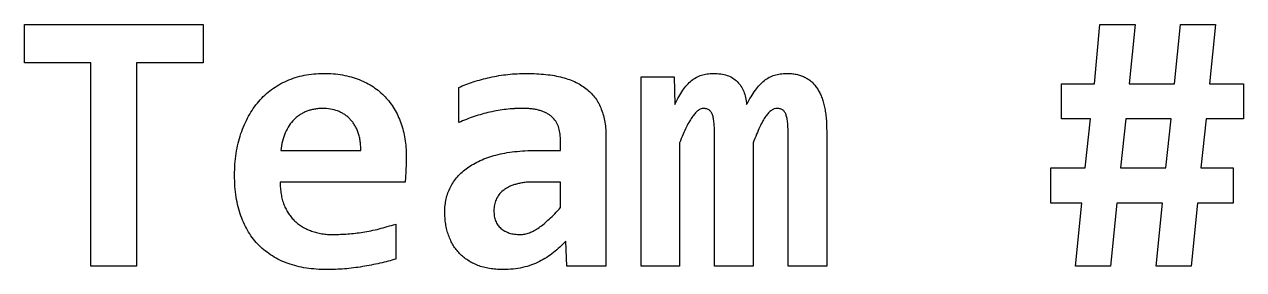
# Model space of a CAD drawing. Extents: x 0 to 260, y 0 to 99.
# Drawn here: x 160.17 to 176.18, y 15.95 to 19.17 of the extents above; entities that cross this region are included whole.
import ezdxf

# ---------------------------------------------------------------- set-up
doc = ezdxf.new("R2010")
doc.units = 0
doc.layers.get('0').update_dxf_attribs({"linetype": 'CONTINUOUS'})

msp = doc.modelspace()

# ---------------------------------------------------------------- linework, layer by layer
at = {"color": 7}
for points in [[(160.168222, 19.170751), (162.51496, 19.170751), (162.51496, 18.664603), (161.640687, 18.664603), (161.640687, 15.995751), (161.042496, 15.995751), (161.042496, 18.664603), (160.168222, 18.664603)], [(176.043222, 16.824029), (175.57373, 16.824029), (175.491047, 15.995751), (175.030903, 15.995751), (175.116461, 16.824029), (174.515396, 16.824029), (174.432714, 15.995751), (173.972569, 15.995751), (174.058128, 16.824029), (173.650468, 16.824029), (173.650468, 17.284166), (174.101985, 17.284166), (174.172443, 17.928373), (173.788512, 17.928373), (173.788512, 18.38851), (174.221336, 18.38851), (174.29467, 19.170751), (174.754815, 19.170751), (174.677165, 18.38851), (175.274637, 18.38851), (175.353004, 19.170751), (175.813149, 19.170751), (175.734782, 18.38851), (176.181266, 18.38851), (176.181266, 17.928373), (175.690924, 17.928373), (175.620463, 17.284166), (176.043222, 17.284166)], [(174.56213, 17.284166), (175.160318, 17.284166), (175.230777, 17.928373), (174.632591, 17.928373)], [(166.339904, 16.652235)]]:
    msp.add_lwpolyline(points, close=True, dxfattribs=at)
for points in [[(168.772933, 15.995751), (168.266771, 15.995751), (168.266771, 18.480532), (168.701035, 18.480532), (168.710375, 18.118899)], [(165.874017, 17.882336), (165.874017, 18.342499)], [(166.603791, 18.064131), (166.603781, 18.063496)], [(170.705436, 17.776476), (170.705486, 15.995645), (170.199328, 15.995645), (170.199328, 17.693158)], [(166.889213, 17.5143), (167.208449, 17.514274), (167.208449, 17.660218)], [(167.806645, 17.68747), (167.806637, 15.995671), (167.293287, 15.995671), (167.27892, 16.322802)], [(169.739183, 17.612804), (169.739183, 15.995724), (169.233025, 15.995724), (169.233025, 17.693238)], [(163.537347, 17.514115), (164.585613, 17.514247)], [(168.77288, 17.612884), (168.772933, 15.995751)], [(165.168654, 17.100201), (163.527274, 17.100201)], [(167.208438, 16.763677), (167.208438, 17.100148), (166.861892, 17.100148)], [(165.045752, 16.54791), (165.045752, 16.08772)], [(164.001799, 15.954555), (164.001805, 15.954767)]]:
    msp.add_lwpolyline(points, dxfattribs=at)
for points in [[(163.510743, 18.377715), (163.54439, 18.397294), (163.579344, 18.414545), (163.614994, 18.430208)], [(163.614994, 18.430208), (163.651414, 18.446348), (163.688559, 18.460582), (163.726437, 18.472621)], [(163.726437, 18.472621), (163.7651, 18.484792), (163.804529, 18.494846), (163.844348, 18.502836)], [(163.844348, 18.502836), (163.885232, 18.511038), (163.926528, 18.517124), (163.968012, 18.520828)], [(163.968012, 18.520828), (164.011255, 18.524532), (164.0547, 18.525591), (164.09815, 18.526649)], [(164.09815, 18.526649), (164.140856, 18.526596), (164.183555, 18.524003), (164.226132, 18.521622)], [(164.226132, 18.521622), (164.2666, 18.518711), (164.306951, 18.513684), (164.346922, 18.506541)], [(164.346922, 18.506541), (164.384945, 18.499661), (164.422619, 18.491195), (164.459801, 18.480611)], [(164.459801, 18.480611), (164.495348, 18.470557), (164.530442, 18.458916), (164.564769, 18.445395)], [(164.564769, 18.445395), (164.598088, 18.432166), (164.630685, 18.417244), (164.662551, 18.400813)], [(165.966047, 18.380599), (165.998499, 18.393034), (166.031434, 18.404411), (166.064546, 18.415101)], [(166.064546, 18.415101), (166.099551, 18.426478), (166.134751, 18.437061), (166.170237, 18.446745)], [(166.170237, 18.446745), (166.207369, 18.456799), (166.244807, 18.465795), (166.282396, 18.474076)], [(166.282396, 18.474076), (166.321288, 18.482543), (166.360337, 18.49048), (166.399591, 18.497095)], [(166.399591, 18.497095), (166.439191, 18.503709), (166.479, 18.509266), (166.518939, 18.513499)], [(166.518939, 18.513499), (166.559338, 18.517732), (166.59987, 18.520907), (166.640446, 18.522759)], [(166.640446, 18.522759), (166.681639, 18.525405), (166.722875, 18.525405), (166.76411, 18.526464)], [(166.76411, 18.526464), (166.808221, 18.526517), (166.852333, 18.523818), (166.896402, 18.522759)], [(166.896402, 18.522759), (166.937222, 18.520114), (166.978007, 18.517997), (167.018629, 18.513499)], [(167.018629, 18.513499), (167.056435, 18.509266), (167.094104, 18.503974), (167.131508, 18.497095)], [(167.131508, 18.497095), (167.166052, 18.490745), (167.200374, 18.483072), (167.234322, 18.474076)], [(167.234322, 18.474076), (167.266123, 18.465609), (167.297595, 18.45582), (167.328509, 18.444602)], [(167.328509, 18.444602), (167.357369, 18.434018), (167.385743, 18.422112), (167.413347, 18.408645)], [(168.872149, 18.376286), (168.890378, 18.396659), (168.909942, 18.415815), (168.931103, 18.433092)], [(168.931103, 18.433092), (168.950629, 18.448967), (168.971537, 18.463387), (168.993656, 18.475505)], [(168.993656, 18.475505), (169.014955, 18.487147), (169.037392, 18.496936), (169.060519, 18.504265)], [(169.060519, 18.504265), (169.084622, 18.511938), (169.109496, 18.517494), (169.134573, 18.520669)], [(169.134573, 18.520669), (169.161965, 18.524373), (169.189612, 18.525432), (169.217255, 18.52649)], [(169.217255, 18.52649), (169.249725, 18.526517), (169.282192, 18.523844), (169.314318, 18.52014)], [(169.314318, 18.52014), (169.343115, 18.516171), (169.37164, 18.509557), (169.399156, 18.500032)], [(169.399156, 18.500032), (169.424239, 18.491301), (169.448467, 18.480188), (169.471054, 18.466245)], [(169.471054, 18.466245), (169.492882, 18.452751), (169.513192, 18.436823), (169.531448, 18.418778)], [(169.531448, 18.418778), (169.549546, 18.400787), (169.565635, 18.381049), (169.579621, 18.359829)], [(169.826948, 18.376233), (169.845786, 18.396606), (169.865749, 18.415736), (169.887342, 18.433039)], [(169.887342, 18.433039), (169.907344, 18.449179), (169.928725, 18.463387), (169.951331, 18.475452)], [(169.951331, 18.475452), (169.973345, 18.487094), (169.996522, 18.496883), (170.020353, 18.504212)], [(170.020353, 18.504212), (170.045197, 18.511885), (170.070783, 18.517441), (170.096564, 18.520616)], [(170.096564, 18.520616), (170.124205, 18.524056), (170.152084, 18.525379), (170.179966, 18.526437)], [(170.179966, 18.526437), (170.201556, 18.526464), (170.223154, 18.526464), (170.244675, 18.523527)], [(170.244675, 18.523527), (170.26518, 18.520881), (170.285622, 18.519029), (170.305786, 18.514796)], [(170.305786, 18.514796), (170.324756, 18.510827), (170.343494, 18.5058), (170.361867, 18.499714)], [(170.361867, 18.499714), (170.379514, 18.493893), (170.39685, 18.487014), (170.413632, 18.478812)], [(170.413632, 18.478812), (170.429984, 18.470875), (170.44584, 18.462143), (170.461085, 18.452222)], [(170.461085, 18.452222), (170.476193, 18.442432), (170.490719, 18.431584), (170.504223, 18.419863)], [(170.504223, 18.419863), (170.517849, 18.407957), (170.530443, 18.394728), (170.542331, 18.381022)], [(163.326686, 18.241851), (163.354679, 18.267781), (163.384399, 18.291778), (163.41512, 18.314453)], [(163.41512, 18.314453), (163.445902, 18.337207), (163.477691, 18.358533), (163.510743, 18.377715)], [(164.662551, 18.400813), (164.693121, 18.384938), (164.723016, 18.367978), (164.751705, 18.349034)], [(164.751705, 18.349034), (164.779714, 18.330513), (164.806572, 18.310299), (164.832228, 18.288656)], [(164.832228, 18.288656), (164.857655, 18.267225), (164.881878, 18.244391), (164.904846, 18.220341)], [(165.874017, 18.342499), (165.904548, 18.355463), (165.935078, 18.368693), (165.966047, 18.380599)], [(167.413347, 18.408645), (167.439779, 18.39568), (167.465489, 18.38134), (167.490278, 18.365491)], [(167.490278, 18.365491), (167.51372, 18.35041), (167.536328, 18.334244), (167.55786, 18.316623)], [(167.55786, 18.316623), (167.578868, 18.299425), (167.59886, 18.280957), (167.617537, 18.261245)], [(167.617537, 18.261245), (167.635925, 18.241931), (167.653057, 18.221187), (167.668583, 18.199412)], [(168.763582, 18.220261), (168.780039, 18.249551), (168.7976, 18.278232), (168.816787, 18.305828)], [(168.816787, 18.305828), (168.833853, 18.330434), (168.852196, 18.354035), (168.872149, 18.376286)], [(169.579621, 18.359829), (169.594093, 18.337869), (169.606315, 18.314427), (169.616289, 18.290085)], [(169.616289, 18.290085), (169.626952, 18.264156), (169.635022, 18.237036), (169.640737, 18.209572)], [(169.711912, 18.220208), (169.729666, 18.249498), (169.748383, 18.278232), (169.768711, 18.305775)], [(169.768711, 18.305775), (169.786808, 18.330381), (169.806186, 18.353902), (169.826948, 18.376233)], [(170.542331, 18.381022), (170.554661, 18.366735), (170.566223, 18.351971), (170.576841, 18.336466)], [(170.576841, 18.336466), (170.5879, 18.320327), (170.597901, 18.303446), (170.607038, 18.286116)], [(170.607038, 18.286116), (170.616563, 18.268125), (170.625161, 18.249604), (170.632914, 18.230765)], [(163.174982, 18.065692), (163.197339, 18.097812), (163.221379, 18.128742), (163.24688, 18.158428)], [(163.24688, 18.158428), (163.271962, 18.187665), (163.298444, 18.215711), (163.326686, 18.241851)], [(164.904846, 18.220341), (164.927759, 18.196264), (164.949404, 18.171208), (164.969555, 18.144855)], [(164.969555, 18.144855), (164.989796, 18.118397), (165.008528, 18.090774), (165.025634, 18.062173)], [(167.668583, 18.199412), (167.684273, 18.177452), (167.698333, 18.154274), (167.711004, 18.130409)], [(167.711004, 18.130409), (167.723995, 18.106067), (167.735504, 18.08072), (167.745513, 18.054897)], [(168.710375, 18.118899), (168.727625, 18.152951), (168.744887, 18.187003), (168.763582, 18.220261)], [(169.640737, 18.209572), (169.646928, 18.179701), (169.650315, 18.149327), (169.653675, 18.118899)], [(169.653675, 18.118899), (169.672672, 18.152872), (169.691688, 18.186897), (169.711912, 18.220208)], [(170.632914, 18.230765), (170.641275, 18.210392), (170.648683, 18.189861), (170.655192, 18.168932)], [(170.655192, 18.168932), (170.662071, 18.146972), (170.667971, 18.124562), (170.673157, 18.102072)], [(170.673157, 18.102072), (170.678766, 18.07773), (170.683555, 18.053336), (170.687524, 18.02873)], [(163.057787, 17.854316), (163.07435, 17.891993), (163.092482, 17.929008), (163.112431, 17.965044)], [(163.112431, 17.965044), (163.131587, 17.999599), (163.152413, 18.033254), (163.174982, 18.065692)], [(163.749442, 17.955281), (163.73624, 17.944698), (163.723487, 17.933321), (163.711337, 17.921494)], [(163.789707, 17.984756), (163.775737, 17.97576), (163.762375, 17.965706), (163.749442, 17.955281)], [(163.832844, 18.009097), (163.818081, 18.001689), (163.803592, 17.993487), (163.789707, 17.984756)], [(163.878858, 18.03), (163.863195, 18.023914), (163.847878, 18.01677), (163.832844, 18.009097)], [(163.927031, 18.045875), (163.910706, 18.041641), (163.89459, 18.036349), (163.878858, 18.03)], [(163.97736, 18.056722), (163.960453, 18.053812), (163.943615, 18.050372), (163.927031, 18.045875)], [(164.030562, 18.063866), (164.012729, 18.06122), (163.995002, 18.059897), (163.97736, 18.056722)], [(164.086701, 18.066512), (164.067916, 18.066459), (164.049194, 18.066459), (164.030562, 18.063866)], [(164.187415, 18.058575), (164.154199, 18.063866), (164.120481, 18.065189), (164.086701, 18.066512)], [(164.281601, 18.033439), (164.25109, 18.044816), (164.219488, 18.053547), (164.187415, 18.058575)], [(164.325459, 18.014654), (164.311171, 18.021533), (164.296524, 18.027883), (164.281601, 18.033439)], [(164.36644, 17.991635), (164.353237, 18.000102), (164.339532, 18.007774), (164.325459, 18.014654)], [(164.405265, 17.963589), (164.392856, 17.973643), (164.379891, 17.982904), (164.36644, 17.991635)], [(164.440497, 17.931971), (164.429305, 17.943084), (164.417531, 17.953667), (164.405265, 17.963589)], [(165.025634, 18.062173), (165.043043, 18.033095), (165.058757, 18.003012), (165.073087, 17.972294)], [(165.073087, 17.972294), (165.087771, 17.940835), (165.100992, 17.908688), (165.112631, 17.875959)], [(166.075331, 17.959938), (166.007209, 17.936919), (165.940613, 17.909641), (165.874017, 17.882336)], [(166.283116, 18.017458), (166.212999, 18.001583), (166.143403, 17.982904), (166.075331, 17.959938)], [(166.389524, 18.039154), (166.353868, 18.033069), (166.318425, 18.02566), (166.283116, 18.017458)], [(166.495934, 18.054235), (166.460329, 18.050267), (166.424822, 18.045239), (166.389524, 18.039154)], [(166.603781, 18.063496), (166.567752, 18.06085), (166.531795, 18.058204), (166.495934, 18.054235)], [(166.71163, 18.067835), (166.675665, 18.067835), (166.639695, 18.067835), (166.603791, 18.064131)], [(166.777768, 18.065189), (166.755755, 18.065189), (166.733691, 18.067835), (166.71163, 18.067835)], [(166.838162, 18.059368), (166.81808, 18.062014), (166.797945, 18.063866), (166.777768, 18.065189)], [(166.893523, 18.050637), (166.87524, 18.054341), (166.856712, 18.056987), (166.838162, 18.059368)], [(166.943132, 18.037672), (166.926808, 18.042699), (166.910261, 18.047197), (166.893523, 18.050637)], [(166.987707, 18.021797), (166.973049, 18.027618), (166.958187, 18.03291), (166.943132, 18.037672)], [(167.028688, 18.003012), (167.015459, 18.010156), (167.001672, 18.016241), (166.987707, 18.021797)], [(167.064637, 17.980787), (167.053048, 17.988724), (167.041116, 17.996397), (167.028688, 18.003012)], [(167.096273, 17.956445), (167.086219, 17.965177), (167.075583, 17.973379), (167.064637, 17.980787)], [(167.147319, 17.898184), (167.133058, 17.91988), (167.115747, 17.939433), (167.096273, 17.956445)], [(167.745513, 18.054897), (167.755911, 18.028121), (167.764643, 18.000684), (167.772117, 17.972955)], [(167.772117, 17.972955), (167.779975, 17.943798), (167.786431, 17.914271), (167.791537, 17.884505)], [(168.945433, 17.963139), (168.931119, 17.943825), (168.918168, 17.923452), (168.905888, 17.902735)], [(168.983538, 18.008436), (168.969806, 17.994413), (168.957159, 17.979041), (168.945433, 17.963139)], [(169.020207, 18.040795), (169.007004, 18.031005), (168.994886, 18.020157), (168.983538, 18.008436)], [(169.054717, 18.060109), (169.042308, 18.055876), (169.030904, 18.048732), (169.020207, 18.040795)], [(169.087133, 18.066459), (169.076074, 18.063813), (169.065067, 18.063549), (169.054717, 18.060109)], [(169.131051, 18.060638), (169.117002, 18.064872), (169.102095, 18.065665), (169.087133, 18.066459)], [(169.164841, 18.042647), (169.154734, 18.050584), (169.143225, 18.056934), (169.131051, 18.060638)], [(169.190718, 18.013886), (169.183812, 18.024734), (169.175054, 18.034524), (169.164841, 18.042647)], [(169.208683, 17.972929), (169.204211, 17.987216), (169.198708, 18.001292), (169.190718, 18.013886)], [(169.220907, 17.920436), (169.21797, 17.938163), (169.21408, 17.955705), (169.208683, 17.972929)], [(169.905267, 17.96306), (169.891377, 17.943745), (169.878888, 17.923399), (169.867162, 17.902656)], [(169.942653, 18.008357), (169.929053, 17.994334), (169.916697, 17.978988), (169.905267, 17.96306)], [(169.980041, 18.040715), (169.966442, 18.03119), (169.954112, 18.020078), (169.942653, 18.008357)], [(170.017427, 18.06003), (170.004092, 18.055796), (169.991603, 18.048653), (169.980041, 18.040715)], [(170.054868, 18.06638), (170.042115, 18.063734), (170.029442, 18.063734), (170.017427, 18.06003)], [(170.098786, 18.060559), (170.084763, 18.064792), (170.069838, 18.065586), (170.054868, 18.06638)], [(170.131859, 18.042567), (170.122043, 18.050505), (170.110719, 18.056855), (170.098786, 18.060559)], [(170.157021, 18.013807), (170.150274, 18.024655), (170.141834, 18.034445), (170.131859, 18.042567)], [(170.174986, 17.972849), (170.170488, 17.987137), (170.164906, 18.00116), (170.157021, 18.013807)], [(170.18721, 17.920356), (170.184299, 17.938083), (170.18041, 17.955652), (170.174986, 17.972849)], [(170.687524, 18.02873), (170.691731, 18.0028), (170.695038, 17.97658), (170.697578, 17.95036)], [(170.697578, 17.95036), (170.700303, 17.922393), (170.702155, 17.894321), (170.703319, 17.866249)], [(163.011773, 17.735677), (163.025267, 17.775894), (163.040708, 17.815475), (163.057787, 17.854316)], [(163.645191, 17.841696), (163.625453, 17.812009), (163.608978, 17.780286), (163.594862, 17.747504)], [(163.711337, 17.921494), (163.686598, 17.897417), (163.664355, 17.870482), (163.645191, 17.841696)], [(164.47285, 17.896015), (164.462796, 17.908715), (164.451948, 17.920621), (164.440497, 17.931971)], [(164.501608, 17.855031), (164.492771, 17.869318), (164.483246, 17.882944), (164.47285, 17.896015)], [(164.52677, 17.809734), (164.51915, 17.825344), (164.510736, 17.840373), (164.501608, 17.855031)], [(164.548333, 17.75941), (164.541983, 17.776608), (164.534813, 17.793356), (164.52677, 17.809734)], [(165.112631, 17.875959), (165.124564, 17.842436), (165.134803, 17.808332), (165.143545, 17.773856)], [(167.181832, 17.828466), (167.172942, 17.852808), (167.16167, 17.876515), (167.147319, 17.898184)], [(167.201966, 17.748642), (167.197971, 17.775788), (167.191251, 17.80259), (167.181832, 17.828466)], [(167.791537, 17.884505), (167.796935, 17.852861), (167.800798, 17.820899), (167.803047, 17.788885)], [(167.803047, 17.788885), (167.805428, 17.75515), (167.806037, 17.721337), (167.806645, 17.68747)], [(168.86347, 17.824392), (168.847754, 17.792536), (168.833435, 17.760019), (168.819613, 17.727316)], [(168.905888, 17.902735), (168.890728, 17.87707), (168.876615, 17.851009), (168.86347, 17.824392)], [(169.228103, 17.856433), (169.226516, 17.877864), (169.224426, 17.899269), (169.220907, 17.920436)], [(169.231702, 17.780947), (169.230908, 17.806083), (169.22985, 17.831297), (169.228103, 17.856433)], [(169.233025, 17.693238), (169.23276, 17.722474), (169.232495, 17.751711), (169.231702, 17.780947)], [(169.826898, 17.824312), (169.811843, 17.792351), (169.797897, 17.759913), (169.78448, 17.727237)], [(169.867162, 17.902656), (169.852689, 17.876991), (169.839418, 17.850877), (169.826898, 17.824312)], [(170.194407, 17.856353), (170.192819, 17.877785), (170.190702, 17.899189), (170.18721, 17.920356)], [(170.198005, 17.780868), (170.197211, 17.806003), (170.196153, 17.831218), (170.194407, 17.856353)], [(170.199328, 17.693158), (170.199063, 17.722395), (170.198799, 17.751631), (170.198005, 17.780868)], [(170.703319, 17.866249), (170.704642, 17.836298), (170.704907, 17.806347), (170.705436, 17.776476)], [(162.975824, 17.609153), (162.985932, 17.651831), (162.997811, 17.694111), (163.011773, 17.735677)], [(163.558196, 17.638231), (163.548407, 17.597379), (163.542877, 17.555602), (163.537347, 17.514115)], [(163.594862, 17.747504), (163.579622, 17.712129), (163.567136, 17.675564), (163.558196, 17.638231)], [(164.565584, 17.704774), (164.560742, 17.723295), (164.554974, 17.741498), (164.548333, 17.75941)], [(164.577808, 17.645798), (164.574739, 17.665642), (164.570664, 17.685353), (164.565584, 17.704774)], [(164.58429, 17.582536), (164.583232, 17.603703), (164.581062, 17.624843), (164.577808, 17.645798)], [(165.143545, 17.773856), (165.152514, 17.738508), (165.159843, 17.702736), (165.165823, 17.666727)], [(165.165823, 17.666727), (165.172014, 17.629553), (165.176724, 17.592141), (165.179476, 17.55457)], [(167.208449, 17.660218), (167.20739, 17.689825), (167.206332, 17.719432), (167.201966, 17.748642)], [(168.819613, 17.727316), (168.803579, 17.689401), (168.788231, 17.651196), (168.77288, 17.612884)], [(169.78448, 17.727237), (169.768896, 17.689322), (169.754042, 17.651116), (169.739183, 17.612804)], [(162.934126, 17.335918), (162.937301, 17.382855), (162.942752, 17.429633), (162.949948, 17.476121)], [(162.949948, 17.476121), (162.95688, 17.520782), (162.9654, 17.56518), (162.975824, 17.609153)], [(164.585613, 17.514247), (164.585504, 17.537001), (164.585396, 17.559808), (164.58429, 17.582536)], [(165.179476, 17.55457), (165.182333, 17.515597), (165.183074, 17.476491), (165.183788, 17.437386)], [(166.361472, 17.453843), (166.400184, 17.464162), (166.439278, 17.473157), (166.478664, 17.480433)], [(166.478664, 17.480433), (166.52082, 17.488371), (166.56331, 17.494192), (166.605924, 17.499219)], [(166.605924, 17.499219), (166.651342, 17.504511), (166.696898, 17.508479), (166.742528, 17.510596)], [(166.742528, 17.510596), (166.791362, 17.513242), (166.840281, 17.513506), (166.889213, 17.5143)], [(162.929099, 17.188466), (162.929893, 17.237705), (162.930687, 17.286891), (162.934126, 17.335918)], [(165.182995, 17.368382), (165.182465, 17.339146), (165.181142, 17.30991), (165.180111, 17.280673)], [(165.183788, 17.437386), (165.183674, 17.414367), (165.183553, 17.391401), (165.182995, 17.368382)], [(165.986883, 17.286309), (166.012548, 17.304565), (166.039305, 17.321154), (166.066692, 17.336659)], [(166.066692, 17.336659), (166.095717, 17.353063), (166.125456, 17.368224), (166.155844, 17.381956)], [(166.155844, 17.381956), (166.187816, 17.396243), (166.220508, 17.409208), (166.253626, 17.42077)], [(166.253626, 17.42077), (166.289135, 17.433205), (166.325135, 17.444053), (166.361472, 17.453843)], [(162.934126, 17.041013), (162.930766, 17.090041), (162.929919, 17.139227), (162.929099, 17.188466)], [(165.175798, 17.187196), (165.173946, 17.158171), (165.171273, 17.129199), (165.168654, 17.100201)], [(165.180111, 17.280673), (165.179052, 17.249505), (165.177729, 17.218337), (165.175798, 17.187196)], [(165.804982, 17.102979), (165.820566, 17.126262), (165.837545, 17.148752), (165.856031, 17.169839)], [(165.856031, 17.169839), (165.87479, 17.19127), (165.895134, 17.211299), (165.916425, 17.230243)], [(165.916425, 17.230243), (165.938861, 17.250087), (165.962386, 17.268978), (165.986883, 17.286309)], [(162.949948, 16.90298), (162.942699, 16.948753), (162.937301, 16.994817), (162.934126, 17.041013)], [(163.527274, 17.100201), (163.527539, 17.072843), (163.528068, 17.045485), (163.530158, 17.018259)], [(163.530158, 17.018259), (163.532275, 16.992595), (163.5359, 16.966851), (163.540212, 16.941318)], [(165.730928, 16.95632), (165.739977, 16.982249), (165.750878, 17.007358), (165.763284, 17.031806)], [(165.763284, 17.031806), (165.775746, 17.056412), (165.789689, 17.080092), (165.804982, 17.102979)], [(166.454952, 16.988229), (166.434897, 16.971825), (166.416773, 16.952854), (166.401028, 16.932164)], [(166.488742, 17.012571), (166.477021, 17.005162), (166.465697, 16.99696), (166.454952, 16.988229)], [(166.52685, 17.034267), (166.513833, 17.027652), (166.501053, 17.020508), (166.488742, 17.012571)], [(166.569988, 17.053581), (166.555304, 17.04776), (166.540923, 17.04141), (166.52685, 17.034267)], [(166.617441, 17.069456), (166.601381, 17.064958), (166.585516, 17.059667), (166.569988, 17.053581)], [(166.670643, 17.082421), (166.652784, 17.078717), (166.635007, 17.074483), (166.617441, 17.069456)], [(166.728881, 17.092475), (166.709328, 17.089829), (166.689932, 17.08639), (166.670643, 17.082421)], [(166.79287, 17.097502), (166.771492, 17.097502), (166.750106, 17.094856), (166.728881, 17.092475)], [(166.861892, 17.100148), (166.838873, 17.100148), (166.815876, 17.100148), (166.79287, 17.097502)], [(162.975824, 16.774287), (162.965294, 16.816753), (162.956801, 16.859721), (162.949948, 16.90298)], [(163.540212, 16.941318), (163.544314, 16.917241), (163.549023, 16.893085), (163.55532, 16.869431)], [(163.55532, 16.869431), (163.561353, 16.846677), (163.568893, 16.824399), (163.577598, 16.802545)], [(165.694283, 16.795983), (165.69722, 16.823526), (165.702406, 16.850884), (165.70865, 16.877951)], [(165.70865, 16.877951), (165.714788, 16.904436), (165.721959, 16.930682), (165.730928, 16.95632)], [(166.362922, 16.868161), (166.352974, 16.845936), (166.345698, 16.822362), (166.341359, 16.798443)], [(166.401028, 16.932164), (166.385946, 16.91232), (166.373061, 16.890915), (166.362922, 16.868161)], [(163.011773, 16.654219), (162.997777, 16.693589), (162.985871, 16.7337), (162.975824, 16.774287)], [(163.057787, 16.543491), (163.04051, 16.579554), (163.025172, 16.616542), (163.011773, 16.654219)], [(163.577598, 16.802545), (163.585906, 16.781642), (163.595325, 16.761349), (163.605636, 16.741452)], [(163.605636, 16.741452), (163.615717, 16.721873), (163.626644, 16.702929), (163.638709, 16.684646)], [(163.638709, 16.684646), (163.650403, 16.666919), (163.663156, 16.64988), (163.676817, 16.633608)], [(165.689971, 16.71039), (165.6905, 16.739018), (165.691293, 16.767619), (165.694283, 16.795983)], [(165.692855, 16.627655), (165.691002, 16.655172), (165.690473, 16.682741), (165.689971, 16.71039)], [(166.341359, 16.798443), (166.336887, 16.773837), (166.335538, 16.748728), (166.334162, 16.723884)], [(166.334162, 16.723884), (166.335221, 16.700071), (166.336279, 16.675994), (166.339904, 16.652235)], [(167.061766, 16.61268), (167.086426, 16.635434), (167.110365, 16.659008), (167.133664, 16.683164)], [(167.133664, 16.683164), (167.159091, 16.709623), (167.183771, 16.736584), (167.208438, 16.763677)], [(163.113148, 16.442103), (163.092908, 16.474885), (163.074437, 16.508751), (163.057787, 16.543491)], [(163.676817, 16.633608), (163.690337, 16.617468), (163.704752, 16.602123), (163.719955, 16.587571)], [(163.719955, 16.587571), (163.735195, 16.573018), (163.751244, 16.559234), (163.768127, 16.546587)], [(163.768127, 16.546587), (163.785166, 16.533887), (163.803047, 16.522245), (163.82133, 16.511371)], [(163.82133, 16.511371), (163.840036, 16.500258), (163.859162, 16.489675), (163.878847, 16.480441)], [(164.826466, 16.484674), (164.862865, 16.49367), (164.899038, 16.503724), (164.93503, 16.514149)], [(164.93503, 16.514149), (164.972066, 16.524997), (165.008909, 16.536374), (165.045752, 16.54791)], [(165.702194, 16.547857), (165.697961, 16.574315), (165.694733, 16.600958), (165.692855, 16.627655)], [(165.717302, 16.472371), (165.711217, 16.497242), (165.706242, 16.522509), (165.702194, 16.547857)], [(166.339904, 16.652182), (166.343317, 16.630486), (166.348952, 16.60924), (166.357154, 16.58892)], [(166.357154, 16.58892), (166.364827, 16.56987), (166.374723, 16.55172), (166.386632, 16.534998)], [(166.386632, 16.534998), (166.398273, 16.518594), (166.411794, 16.503618), (166.426896, 16.490416)], [(166.864049, 16.460994), (166.886035, 16.4729), (166.907006, 16.486658), (166.927318, 16.501263)], [(166.927318, 16.501263), (166.949781, 16.517403), (166.971464, 16.534627), (166.992747, 16.552302)], [(166.992747, 16.552302), (167.016269, 16.571881), (167.039309, 16.591936), (167.061766, 16.61268)], [(163.177858, 16.349366), (163.154548, 16.379), (163.132982, 16.410035), (163.113148, 16.442103)], [(163.251192, 16.266684), (163.225131, 16.292878), (163.200649, 16.320394), (163.177858, 16.349366)], [(163.878847, 16.480441), (163.898982, 16.470916), (163.919688, 16.462714), (163.940681, 16.455305)], [(163.940681, 16.455305), (163.962429, 16.447632), (163.984464, 16.440753), (164.006826, 16.435197)], [(164.006826, 16.435197), (164.029819, 16.429376), (164.053139, 16.425143), (164.076568, 16.421439)], [(164.076568, 16.421439), (164.100671, 16.417735), (164.124886, 16.414559), (164.149183, 16.412707)], [(164.149183, 16.412707), (164.174768, 16.410062), (164.200438, 16.410062), (164.226116, 16.409797)], [(164.226116, 16.409797), (164.288981, 16.412443), (164.35184, 16.412972), (164.414491, 16.417735)], [(164.414491, 16.417735), (164.48164, 16.422762), (164.548547, 16.431493), (164.615085, 16.442076)], [(164.615085, 16.442076), (164.650192, 16.447632), (164.685197, 16.453718), (164.720056, 16.460862)], [(164.720056, 16.460862), (164.755698, 16.468005), (164.791189, 16.475943), (164.826466, 16.484674)], [(165.738866, 16.399743), (165.730372, 16.423555), (165.723282, 16.447818), (165.717302, 16.472371)], [(165.766906, 16.332168), (165.756561, 16.354129), (165.747062, 16.376777), (165.738866, 16.399743)], [(166.426896, 16.490416), (166.44248, 16.476657), (166.459755, 16.465016), (166.477942, 16.455173)], [(166.477942, 16.455173), (166.496754, 16.444854), (166.516529, 16.436652), (166.536899, 16.430038)], [(166.536899, 16.430038), (166.558912, 16.422894), (166.581595, 16.417867), (166.604482, 16.414956)], [(166.604482, 16.414956), (166.629723, 16.411517), (166.65521, 16.410723), (166.680703, 16.409929)], [(166.680703, 16.409929), (166.700705, 16.409903), (166.720742, 16.412575), (166.740385, 16.41575)], [(166.740385, 16.41575), (166.761181, 16.419454), (166.781581, 16.42554), (166.801498, 16.432948)], [(166.801498, 16.432948), (166.823009, 16.440886), (166.843951, 16.450146), (166.864049, 16.460994)], [(163.333875, 16.193341), (163.304921, 16.216096), (163.277262, 16.240622), (163.251192, 16.266684)], [(163.425185, 16.129365), (163.393617, 16.148944), (163.363087, 16.170323), (163.333875, 16.193341)], [(165.799979, 16.269621), (165.787729, 16.289729), (165.776907, 16.310763), (165.766906, 16.332168)], [(165.839524, 16.212815), (165.825342, 16.231071), (165.81197, 16.249909), (165.799979, 16.269621)], [(165.88482, 16.160321), (165.868734, 16.17699), (165.853726, 16.194558), (165.839524, 16.212815)], [(167.117863, 16.173259), (167.089431, 16.150505), (167.06002, 16.128995), (167.029429, 16.109283)], [(167.200546, 16.245173), (167.173955, 16.220038), (167.146404, 16.196093), (167.117863, 16.173259)], [(167.27892, 16.322802), (167.253124, 16.296608), (167.227319, 16.270362), (167.200546, 16.245173)], [(163.524404, 16.074702), (163.490397, 16.091106), (163.457255, 16.109389), (163.425185, 16.129365)], [(163.63225, 16.029406), (163.595561, 16.042635), (163.559522, 16.057742), (163.524404, 16.074702)], [(163.748006, 15.99419), (163.708855, 16.003979), (163.670202, 16.015621), (163.63225, 16.029406)], [(164.837967, 16.032342), (164.800235, 16.02414), (164.762326, 16.016467), (164.724371, 16.009324)], [(164.946534, 16.05896), (164.91058, 16.04917), (164.874358, 16.040439), (164.837967, 16.032342)], [(165.045752, 16.08772), (165.012756, 16.07793), (164.97976, 16.067876), (164.946534, 16.05896)], [(165.935866, 16.113596), (165.918007, 16.128148), (165.900875, 16.143758), (165.88482, 16.160321)], [(165.992664, 16.071898), (165.973006, 16.084862), (165.954054, 16.0987), (165.935866, 16.113596)], [(166.054498, 16.035941), (166.033304, 16.046789), (166.012619, 16.058695), (165.992664, 16.071898)], [(166.1228, 16.005037), (166.099516, 16.014033), (166.07672, 16.024352), (166.054498, 16.035941)], [(166.932367, 16.054647), (166.898254, 16.037978), (166.863146, 16.023505), (166.827398, 16.010779)], [(167.029429, 16.109283), (166.998213, 16.089175), (166.965768, 16.070892), (166.932367, 16.054647)], [(163.871669, 15.969848), (163.830122, 15.976198), (163.788794, 15.984135), (163.748006, 15.99419)], [(164.001805, 15.954767), (163.958259, 15.957942), (163.914847, 15.963233), (163.871669, 15.969848)], [(164.139843, 15.949263), (164.093779, 15.949475), (164.047712, 15.952174), (164.001799, 15.954555)], [(164.254159, 15.951909), (164.216075, 15.949263), (164.177959, 15.949263), (164.139843, 15.949263)], [(164.371353, 15.959053), (164.332341, 15.955878), (164.293267, 15.953232), (164.254159, 15.951909)], [(164.490702, 15.971224), (164.451017, 15.966197), (164.411216, 15.962228), (164.371353, 15.959053)], [(164.608616, 15.988422), (164.569428, 15.981807), (164.530122, 15.975986), (164.490702, 15.971224)], [(164.724371, 16.009324), (164.685853, 16.001915), (164.647293, 15.995036), (164.608616, 15.988422)], [(166.196854, 15.980696), (166.171772, 15.987575), (166.14702, 15.995777), (166.1228, 16.005037)], [(166.275943, 15.963498), (166.249316, 15.967996), (166.2229, 15.973552), (166.196854, 15.980696)], [(166.361502, 15.953444), (166.332855, 15.956089), (166.30428, 15.958735), (166.275943, 15.963498)], [(166.452092, 15.949739), (166.421869, 15.949713), (166.391646, 15.952385), (166.361502, 15.953444)], [(166.587977, 15.956883), (166.542828, 15.952385), (166.49746, 15.951062), (166.452092, 15.949739)], [(166.71236, 15.976992), (166.6714, 15.967467), (166.629784, 15.960852), (166.587977, 15.956883)], [(166.827398, 16.010779), (166.789722, 15.997285), (166.751339, 15.985908), (166.71236, 15.976992)]]:
    msp.add_open_spline(points, degree=3, dxfattribs=at)

doc.saveas('drawing.dxf')
